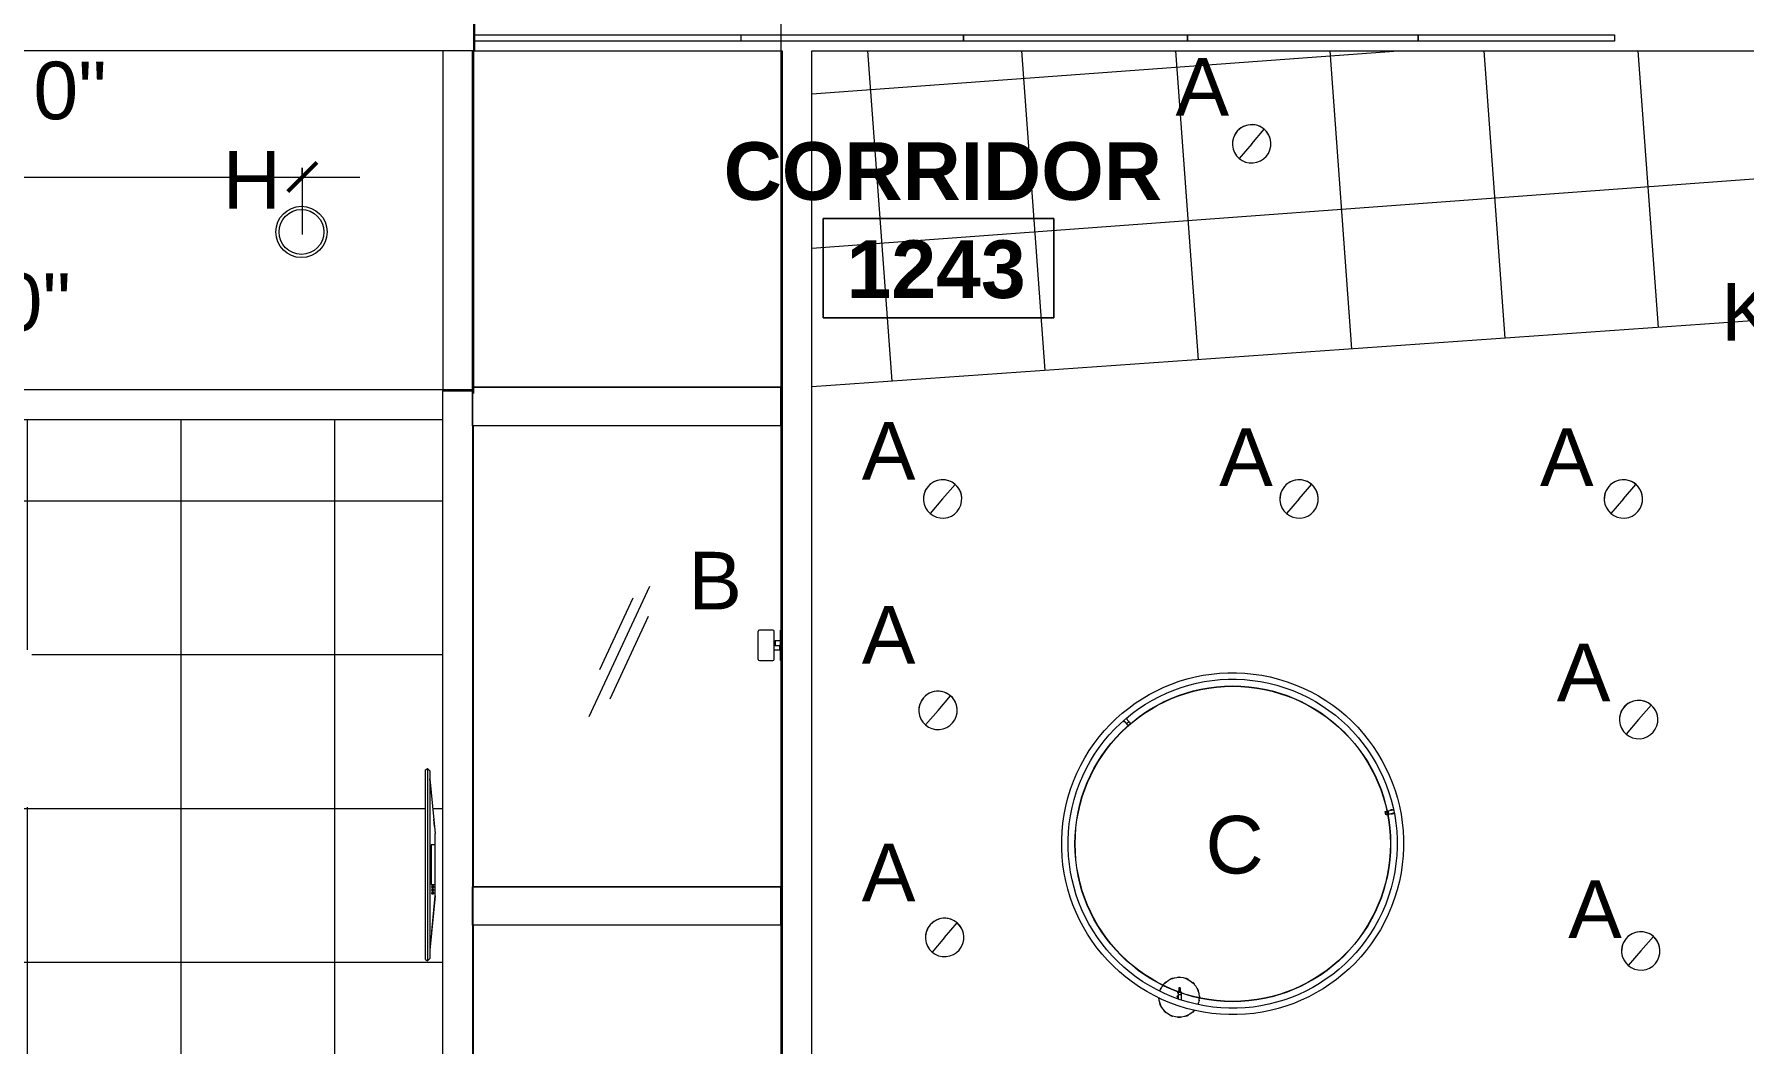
# Model space of a CAD drawing. Header units: inches. Extents: x -329 to 986, y -79 to 1436.
# Drawn here: x 196.3 to 463.2, y 763 to 920.7 of the extents above; entities that cross this region are included whole.
import ezdxf

# ---------------------------------------------------------------- set-up
doc = ezdxf.new("R2010")
doc.units = ezdxf.units.IN
doc.header["$MEASUREMENT"] = 0
for name, color, linetype, lineweight in [('A-ANNO-DIMS', 211, 'Continuous', 9), ('A-ANNO-DIMS-96', 211, 'Continuous', 9), ('A-AREA-IDEN', 2, 'Continuous', 9), ('A-CLNG', 13, 'Continuous', 13), ('A-CLNG-PATT', 13, 'Continuous', 13), ('A-DETL', 90, 'Continuous', 9), ('A-DETL-THIN', 151, 'Continuous', 9), ('A-GLAZ-CURT', 52, 'Continuous', 9), ('A-WALL', 113, 'Continuous', 13), ('E-LITE-EQPM', 33, 'Continuous', 9), ('E-LITE-EQPM-IDEN', 33, 'Continuous', 9), ('G-ANNO-DIMS', 111, 'Continuous', 9), ('G-IMPT', 8, 'Continuous', 9), ('Q-SPCQ', 91, 'Continuous', 9)]:
    doc.layers.add(name, color=color, linetype=linetype, lineweight=lineweight)
doc.styles.add('Arial', font='arial.ttf', dxfattribs={"height": 9})
doc.styles.add('Swis721 Lt BT', font='swissl.ttf', dxfattribs={"height": 9})
doc.styles.add('Swis721 Lt BT_B', font='', dxfattribs={"height": 9})
doc.styles.get('Swis721 Lt BT_B').set_extended_font_data('Swis721 Lt BT', bold=True)
doc.dimstyles.new('OTJ_-_3_32__Linear__1_2__Tolerance', dxfattribs={"dimscale": 12, "dimtxt": 9.497835, "dimasz": 0.375, "dimexe": 0.75, "dimexo": 0.5, "dimgap": 0.5, "dimtad": 1, "dimdec": 1, "dimrnd": 0.5, "dimzin": 3, "dimdsep": 46, "dimlunit": 4, "dimtxsty": 'Swis721 Lt BT', "dimblk1": 'OBLIQUE', "dimblk2": 'OBLIQUE', "dimsah": 1, "dimcen": 0.09, "dimdle": 0.75, "dimazin": 0, "dimtfac": 1, "dimtdec": 4, "dimtix": 1, "dimtmove": 0, "dimatfit": 3, "dimfxl": 1, "dimtvp": 1, "dimfrac": 2, "dimtolj": 1, "dimtzin": 0, "dimarcsym": 2})

# ---------------------------------------------------------------- blocks, each defined once
blk = doc.blocks.new('EUREKA LIGHTING_4800-54 CYCLE-ANTE - 272ASA30AAA_sat-8605969-Level 12  RCP')
at = {"layer": 'G-IMPT'}
for p, q in [((17.9, 28.45), (17.88, 28.42)), ((17.88, 28.42), (18.25, 28.09)), ((17.9, 28.45), (18.17, 28.76)), ((18.28, 28.12), (17.9, 28.45)), ((18.17, 28.76), (18.58, 29.23)), ((18.55, 28.44), (18.17, 28.76)), ((18.25, 28.09), (18.28, 28.12)), ((18.28, 28.12), (18.55, 28.44)), ((18.55, 28.44), (18.94, 28.88))]:
    blk.add_line(p, q, dxfattribs=at)
blk = doc.blocks.new('EUREKA LIGHTING_4800-54 CYCLE-ANTE - 272ASA30AAA_sat-8605968-Level 12  RCP')
at = {"layer": 'G-IMPT'}
for p, q in [((-22.41, 14.28), (-23.22, 14.47)), ((-22.29, 14.77), (-23.14, 14.96)), ((-22.29, 14.77), (-22.41, 14.28)), ((-22.21, 14.24), (-22.41, 14.28)), ((-22.11, 14.73), (-22.29, 14.77)), ((-22, 14.19), (-22.17, 14.23)), ((-21.89, 14.68), (-22.06, 14.71)), ((-21.89, 14.68), (-22, 14.19)), ((-22, 14.19), (-21.96, 14.18)), ((-21.96, 14.18), (-21.85, 14.67)), ((-21.85, 14.67), (-21.89, 14.68))]:
    blk.add_line(p, q, dxfattribs=at)
blk = doc.blocks.new('EUREKA LIGHTING_4800-54 CYCLE-ANTE - 272ASA30AAA_sat-8605967-Level 12  RCP')
at = {"layer": 'G-IMPT'}
for p, q in [((9.98, -13.49), (9.98, -13.53)), ((10.2, -13.49), (9.98, -13.49)), ((9.98, -13.53), (10.09, -13.53)), ((9.98, -13.66), (9.98, -13.94)), ((9.98, -13.94), (10.48, -13.94)), ((9.98, -13.94), (9.98, -14.69)), ((10.37, -13.53), (10.48, -13.53)), ((10.48, -13.53), (10.48, -13.49)), ((10.48, -13.53), (10.48, -13.94)), ((10.48, -13.94), (10.48, -14.52))]:
    blk.add_line(p, q, dxfattribs=at)
blk = doc.blocks.new('EUREKA LIGHTING_4800-54 CYCLE-ANTE - STRAIN RELIEF_CANOPY_SAT-8605966-Level 12  RCP')
at = {"layer": 'G-IMPT'}
for radius, start, end in [(0.248, 300.5485, 59.5228), (0.248, 300.8407, 59.291), (0.236, 302.1312, 57.9619)]:
    blk.add_arc((10.37, -14.24), radius, start, end, dxfattribs=at)
blk = doc.blocks.new('EUREKA LIGHTING_4800-54 CYCLE-ANTE - STRAIN RELIEF_1_SAT-8605965-Level 12  RCP')
at = {"layer": 'G-IMPT'}
for radius, start, end in [(0.354, 132.6449, 162.5511), (0.343, 132.5689, 159.8882), (0.343, 270, 317.1287), (0.354, 270, 317.0527), (0.248, 289.1946, 320.1152), (0.236, 298.2592, 319.9246), (0.248, 298.3411, 319.7872)]:
    blk.add_arc((18.79, 29.02), radius, start, end, dxfattribs=at)
blk = doc.blocks.new('EUREKA LIGHTING_4800-54 CYCLE-ANTE - STRAIN RELIEF_1_SAT-V3-Level 12  RCP')
at = {"layer": 'G-IMPT'}
for radius, start, end in [(0.354, 210, 270), (0.343, 210, 270), (0.354, 245.2277, 270), (0.354, 90, 109.279), (0.354, 90, 109.279), (0.343, 90, 106.9879), (0.354, 45.029, 90), (0.354, 65.2277, 90), (0.343, 50.3734, 90), (0.343, 270, 296.0301), (0.354, 270, 298.0199), (0.354, 270, 294.7723)]:
    blk.add_arc((-22.88, 14.63), radius, start, end, dxfattribs=at)
blk = doc.blocks.new('EUREKA LIGHTING_4800-54 CYCLE-ANTE - CANOPY CYCLE_SAT-8605962-Level 12  RCP')
at = {"layer": 'G-IMPT'}
for centre, radius, start, end in [((10.33, -14.33), 3.13, 90, 180), ((10.33, -14.33), 3.17, 153.157, 161.5029), ((10.33, -14.33), 3.15, 153.9333, 162.3257), ((10.33, -14.33), 3.15, 153.9333, 162.3257), ((10.33, -14.33), 3.16, 158.1365, 159.7384), ((10.33, -14.33), 3.16, 155.2616, 157.2033), ((10.33, -14.33), 3.17, 130.7722, 138.876), ((10.33, -14.33), 3.15, 131.4901, 138.3365), ((10.33, -14.33), 3.15, 131.4901, 138.3365), ((10.33, -14.33), 3.16, 133.791, 137.2384), ((10.33, -14.33), 3.17, 108.3451, 116.5079), ((10.33, -14.33), 3.15, 109.026, 115.9015), ((10.33, -14.33), 3.16, 110.8404, 114.2756), ((10.33, -14.33), 3.15, 109.026, 109.9132), ((10.33, -14.33), 3.17, 90, 94.062), ((10.33, -14.33), 3.16, 90, 93.4496), ((10.33, -14.33), 3.15, 90, 92.6187), ((10.33, -14.33), 3.17, 85.8561, 90), ((10.33, -14.33), 3.16, 86.5504, 90), ((10.33, -14.33), 3.15, 86.5315, 90), ((10.33, -14.33), 3.13, 38.0212, 90), ((10.33, -14.33), 3.17, 63.5331, 71.6543), ((10.33, -14.33), 3.15, 64.1187, 70.9737), ((10.33, -14.33), 3.15, 70.0868, 70.9737), ((10.33, -14.33), 3.16, 65.7244, 69.1596), ((10.33, -14.33), 3.17, 41.1375, 49.2447), ((10.33, -14.33), 3.15, 41.6701, 48.5182), ((10.33, -14.33), 3.15, 41.6701, 48.5182), ((10.33, -14.33), 3.16, 42.7616, 46.209), ((10.33, -14.33), 3.13, 18.4336, 37.0528), ((10.33, -14.33), 3.15, 18.4925, 26.0614), ((10.33, -14.33), 3.17, 18.5531, 26.8323), ((10.33, -14.33), 3.16, 22.7967, 24.7384), ((10.33, -14.33), 3.16, 20.2616, 21.8635), ((10.33, -14.33), 3.17, 176.5042, 180), ((10.33, -14.33), 3.17, 182.1194, 183.4958), ((10.33, -14.33), 3.16, 177.7616, 180), ((10.33, -14.33), 3.15, 175.3702, 180), ((10.33, -14.33), 3.15, 175.3702, 180), ((10.33, -14.33), 3.15, 182.0171, 184.6298), ((10.33, -14.33), 3.15, 182.0171, 184.6298), ((10.33, -14.33), 3.17, 188.3769, 189.6012), ((10.33, -14.33), 3.13, 181.9177, 200.0685), ((10.33, -14.33), 3.17, 198.473, 199.9309), ((10.33, -14.33), 3.15, 197.6624, 200.0007), ((10.33, -14.33), 3.13, 219.8473, 359.2384), ((10.33, -13.58), 0.203, 90, 132.9164), ((10.33, -13.58), 0.203, 70.4007, 90), ((10.33, -14.33), 0.25, 310.9582, 350.5155), ((10.33, -13.58), 0.203, 335.525, 24.475), ((10.33, -14.33), 3.15, 333.9333, 342.3257), ((10.33, -14.33), 3.15, 333.9333, 342.3257), ((10.33, -14.33), 3.17, 333.157, 341.5029), ((10.33, -14.33), 3.16, 335.2616, 337.2033), ((10.33, -14.33), 3.16, 338.1365, 339.7384), ((10.33, -14.33), 3.15, 355.3702, 359.4789), ((10.33, -14.33), 3.15, 355.3702, 359.4789), ((10.33, -14.33), 3.16, 357.7616, 359.6046), ((10.33, -14.33), 3.17, 356.5042, 359.7265), ((10.33, -14.33), 3.17, 221.1375, 229.2447), ((10.33, -14.33), 3.15, 221.6701, 228.5182), ((10.33, -14.33), 3.15, 221.6701, 228.5182), ((10.33, -14.33), 3.16, 222.7616, 226.209), ((10.33, -14.33), 3.17, 243.5331, 251.6543), ((10.33, -14.33), 3.15, 244.1187, 250.9737), ((10.33, -14.33), 3.16, 245.7244, 249.1596), ((10.33, -14.33), 3.15, 250.0868, 250.9737), ((10.33, -14.33), 3.17, 265.8561, 270), ((10.33, -14.33), 3.15, 266.5315, 270), ((10.33, -14.33), 3.16, 266.5504, 270), ((10.33, -14.33), 3.15, 270, 273.4282), ((10.33, -14.33), 3.16, 270, 273.4496), ((10.33, -14.33), 3.17, 270, 274.062), ((10.33, -14.33), 3.17, 288.3451, 296.5079), ((10.33, -14.33), 3.15, 289.026, 295.9015), ((10.33, -14.33), 3.15, 289.026, 289.9132), ((10.33, -14.33), 3.16, 290.8404, 294.2756), ((10.33, -14.33), 3.17, 310.7722, 318.876), ((10.33, -14.33), 3.15, 311.4901, 318.3365), ((10.33, -14.33), 3.15, 311.4901, 318.3365), ((10.33, -14.33), 3.16, 313.791, 317.2384)]:
    blk.add_arc(centre, radius, start, end, dxfattribs=at)
blk = doc.blocks.new('EUREKA LIGHTING_4800-54 CYCLE-ANTE - 4800-54-64W-RED-8142473-Level 12  RCP')
at = {"layer": 'E-LITE-EQPM', "flags": 128}
for points in [[(10.15, -12.91), (10.15, -12.98), (10.15, -13.04), (10.15, -13.1), (10.15, -13.14), (10.15, -13.18), (10.15, -13.22), (10.15, -13.25), (10.15, -13.26), (10.15, -13.28), (10.15, -13.28), (10.15, -13.28), (10.15, -13.28), (10.15, -13.26), (10.15, -13.25), (10.15, -13.26), (10.15, -13.27), (10.15, -13.29), (10.15, -13.32), (10.15, -13.35), (10.15, -13.39), (10.15, -13.44), (10.15, -13.49)], [(10.25, -13.14), (10.23, -13.14), (10.21, -13.15), (10.19, -13.16), (10.18, -13.17), (10.17, -13.19), (10.16, -13.2), (10.15, -13.22), (10.15, -13.24)], [(10.15, -13.28), (10.15, -13.29), (10.15, -13.31), (10.16, -13.32), (10.17, -13.34), (10.18, -13.36), (10.2, -13.37), (10.21, -13.37), (10.23, -13.38), (10.25, -13.38)], [(10.35, -13.24), (10.35, -13.24), (10.35, -13.22), (10.34, -13.2), (10.33, -13.19), (10.32, -13.17), (10.3, -13.16), (10.29, -13.15), (10.27, -13.14), (10.25, -13.14)], [(10.25, -13.38), (10.27, -13.38), (10.29, -13.38), (10.31, -13.37), (10.32, -13.35), (10.33, -13.34), (10.34, -13.32), (10.35, -13.3), (10.35, -13.28)], [(10.35, -12.91), (10.35, -12.98), (10.35, -13.04), (10.35, -13.1), (10.35, -13.14), (10.35, -13.18), (10.35, -13.22), (10.35, -13.25), (10.35, -13.26), (10.35, -13.28), (10.35, -13.28), (10.35, -13.28), (10.35, -13.28), (10.35, -13.26), (10.35, -13.25), (10.35, -13.26), (10.35, -13.27), (10.35, -13.29), (10.35, -13.32), (10.35, -13.35), (10.35, -13.39)]]:
    blk.add_lwpolyline(points, dxfattribs=at)
at = {"layer": 'E-LITE-EQPM'}
for centre, radius, start, end in [((1.97, 9.65), 26.69, 18.5568, 198.5568), ((1.97, 9.65), 25.69, 18.5568, 198.5568), ((1.95, 9.63), 24.65, 360, 180), ((1.95, 9.63), 24.61, 0, 180), ((1.97, 9.65), 26.69, 198.5568, 18.5568), ((1.97, 9.65), 25.69, 198.5568, 18.5568), ((1.95, 9.63), 24.65, 180, 360), ((1.95, 9.63), 24.61, 180, 0)]:
    blk.add_arc(centre, radius, start, end, dxfattribs=at)
for start_param, end_param in [(4.712389, 7.853982), (1.570796, 4.712389)]:
    blk.add_ellipse((10.25, -12.91), major_axis=(-0.0984, 0), ratio=0.999404, start_param=start_param, end_param=end_param, dxfattribs=at)
for name in ['EUREKA LIGHTING_4800-54 CYCLE-ANTE - 272ASA30AAA_sat-8605969-Level 12  RCP', 'EUREKA LIGHTING_4800-54 CYCLE-ANTE - STRAIN RELIEF_1_SAT-8605965-Level 12  RCP', 'EUREKA LIGHTING_4800-54 CYCLE-ANTE - 272ASA30AAA_sat-8605968-Level 12  RCP', 'EUREKA LIGHTING_4800-54 CYCLE-ANTE - STRAIN RELIEF_1_SAT-V3-Level 12  RCP', 'EUREKA LIGHTING_4800-54 CYCLE-ANTE - CANOPY CYCLE_SAT-8605962-Level 12  RCP', 'EUREKA LIGHTING_4800-54 CYCLE-ANTE - 272ASA30AAA_sat-8605967-Level 12  RCP', 'EUREKA LIGHTING_4800-54 CYCLE-ANTE - STRAIN RELIEF_CANOPY_SAT-8605966-Level 12  RCP']:
    blk.add_blockref(name, (0, 0))
blk = doc.blocks.new('Samsung_6_series_smartTV__Television__TV_13081 - 32_ ES6305U-V4-Level 12  RCP')
at = {"layer": 'Q-SPCQ'}
for p, q in [((-9.88, 5.03), (-10.08, 4.69)), ((-10.08, 4.69), (-9.73, 4.32)), ((19.92, 4.69), (-10.08, 4.69)), ((-9.88, 5.03), (19.73, 5.03)), ((19.57, 4.32), (-9.73, 4.32)), ((0.07, 3.49), (-8.45, 4.32)), ((-7.74, 4.25), (-6.64, 4.14)), ((-5.51, 4.03), (0.07, 3.49)), ((0.07, 3.49), (0.46, 3.49)), ((0.46, 3.49), (1.84, 3.49)), ((8.01, 4.12), (1.84, 4.12)), ((1.84, 4.12), (1.84, 3.49)), ((1.84, 3.49), (8.01, 3.49)), ((8.01, 3.49), (8.01, 4.12)), ((8.01, 3.49), (9.38, 3.49)), ((9.38, 3.49), (9.78, 3.49)), ((18.3, 4.32), (9.78, 3.49)), ((10.89, 3.6), (12.01, 3.71)), ((16.47, 4.14), (18.3, 4.32)), ((19.92, 4.69), (19.57, 4.32)), ((19.73, 5.03), (19.92, 4.69))]:
    blk.add_line(p, q, dxfattribs=at)
at = {"layer": 'Q-SPCQ', "flags": 128}
for points in [[(0.66, 3.89), (0.66, 3.92), (0.64, 3.96), (0.63, 3.99), (0.6, 4.01), (0.57, 4.03), (0.54, 4.04), (0.5, 4.04), (0.47, 4.04), (0.43, 4.03), (0.4, 4.01), (0.38, 3.99), (0.36, 3.96), (0.35, 3.92), (0.34, 3.89)], [(0.34, 3.89), (0.35, 3.85), (0.36, 3.82), (0.38, 3.79), (0.4, 3.76), (0.43, 3.75), (0.47, 3.73), (0.5, 3.73), (0.54, 3.73), (0.57, 3.75), (0.6, 3.76), (0.63, 3.79), (0.64, 3.82), (0.66, 3.85), (0.66, 3.89)], [(1.14, 3.89), (1.13, 3.92), (1.12, 3.96), (1.1, 3.99), (1.08, 4.01), (1.05, 4.03), (1.01, 4.04), (0.98, 4.04), (0.94, 4.04), (0.91, 4.03), (0.88, 4.01), (0.85, 3.99), (0.84, 3.96), (0.82, 3.92), (0.82, 3.89)], [(0.82, 3.89), (0.82, 3.85), (0.84, 3.82), (0.85, 3.79), (0.88, 3.76), (0.91, 3.75), (0.94, 3.73), (0.98, 3.73), (1.01, 3.73), (1.05, 3.75), (1.08, 3.76), (1.1, 3.79), (1.12, 3.82), (1.13, 3.85), (1.14, 3.89)], [(1.61, 3.89), (1.6, 3.92), (1.59, 3.96), (1.57, 3.99), (1.55, 4.01), (1.52, 4.03), (1.49, 4.04), (1.45, 4.04), (1.42, 4.04), (1.38, 4.03), (1.35, 4.01), (1.33, 3.99), (1.31, 3.96), (1.3, 3.92), (1.29, 3.89)], [(1.29, 3.89), (1.3, 3.85), (1.31, 3.82), (1.33, 3.79), (1.35, 3.76), (1.38, 3.75), (1.42, 3.73), (1.45, 3.73), (1.49, 3.73), (1.52, 3.75), (1.55, 3.76), (1.57, 3.79), (1.59, 3.82), (1.6, 3.85), (1.61, 3.89)]]:
    blk.add_lwpolyline(points, dxfattribs=at)
at = {"layer": 'Q-SPCQ'}
for centre, start, end in [((0.5, 3.89), 0, 180), ((0.5, 3.89), 180, 0), ((0.98, 3.89), 0, 180), ((0.98, 3.89), 180, 0), ((1.45, 3.89), 0, 180), ((1.45, 3.89), 180, 0)]:
    blk.add_arc(centre, 0.157, start, end, dxfattribs=at)
blk = doc.blocks.new('Ceilings 7 - Ceilings 1-8417624-Level 12  RCP')
at = {"layer": 'A-CLNG'}
for p, q in [((264.7, 865.53), (312.89, 865.53)), ((264.7, 864.99), (264.7, 865.1)), ((312.89, 865.53), (312.89, 859.53)), ((312.89, 859.53), (264.7, 859.53)), ((264.83, 781.51), (264.83, 787.51)), ((264.83, 787.51), (313.02, 787.51)), ((313.02, 787.51), (313.02, 781.51)), ((313.02, 781.51), (264.83, 781.51))]:
    blk.add_line(p, q, dxfattribs=at)
blk = doc.blocks.new('System Panel - Glazed - Offset-8647044-Level 12  RCP')
at = {"layer": 'A-GLAZ-CURT', "lineweight": 13}
for p, q in [((-20.82, 0.75), (-20.82, 1.75)), ((-20.82, 1.75), (20.82, 1.75)), ((20.82, 0.75), (-20.82, 0.75)), ((20.82, 1.75), (20.82, 0.75))]:
    blk.add_line(p, q, dxfattribs=at)
blk = doc.blocks.new('System Panel - Glazed - Offset-8647045-Level 12  RCP')
at = {"layer": 'A-GLAZ-CURT', "lineweight": 13}
for p, q in [((-15.32, 0.75), (-15.32, 1.75)), ((-15.32, 1.75), (15.32, 1.75)), ((15.32, 0.75), (-15.32, 0.75)), ((15.32, 1.75), (15.32, 0.75))]:
    blk.add_line(p, q, dxfattribs=at)
blk = doc.blocks.new('System Panel - Glazed - Offset-8646649-Level 12  RCP')
at = {"layer": 'A-GLAZ-CURT', "lineweight": 13}
for p, q in [((-18, 0.75), (-18, 1.75)), ((-18, 1.75), (18, 1.75)), ((18, 0.75), (-18, 0.75)), ((18, 1.75), (18, 0.75))]:
    blk.add_line(p, q, dxfattribs=at)
blk = doc.blocks.new('System Panel - Glazed - Offset-8642970-Level 12  RCP')
at = {"layer": 'A-GLAZ-CURT', "lineweight": 13}
for p, q in [((-17.5, 0.75), (-17.5, 1.75)), ((-17.5, 1.75), (17.5, 1.75)), ((17.5, 0.75), (-17.5, 0.75)), ((17.5, 1.75), (17.5, 0.75))]:
    blk.add_line(p, q, dxfattribs=at)
blk = doc.blocks.new('System Panel - Glazed - Offset-8647046-Level 12  RCP')
at = {"layer": 'A-GLAZ-CURT', "lineweight": 13}
for p, q in [((-17.375, 0.75), (-17.375, 1.75)), ((-17.375, 1.75), (17.375, 1.75)), ((17.375, 0.75), (-17.375, 0.75)), ((17.375, 1.75), (17.375, 0.75))]:
    blk.add_line(p, q, dxfattribs=at)
blk = doc.blocks.new('Lighting-Wall_Cooper_Eon-Lumiere-LED - Lighting-Wall_Cooper_Eon-Lumiere-LED-8565885-Level 12  RCP')
at = {"layer": 'E-LITE-EQPM'}
for p, q in [((309.33, 823.04), (309.33, 827.4)), ((311.63, 827.59), (309.52, 827.59)), ((311.83, 823.04), (311.83, 827.4)), ((311.83, 825.21), (312.66, 825.21)), ((311.98, 825.96), (311.98, 825.21)), ((311.98, 825.96), (312.83, 825.96)), ((312.66, 825.21), (312.66, 824.47)), ((312.83, 825.21), (312.66, 825.21)), ((312.83, 827.59), (313.08, 827.59)), ((312.83, 822.84), (312.83, 827.59)), ((309.52, 822.84), (311.63, 822.84)), ((312.66, 824.47), (311.83, 824.47)), ((312.83, 822.84), (313.08, 822.84))]:
    blk.add_line(p, q, dxfattribs=at)
for centre, start, end in [((309.52, 827.4), 90, 180), ((311.63, 827.4), 0, 90), ((309.52, 823.04), 180, 270), ((311.63, 823.04), 270, 0)]:
    blk.add_arc(centre, 0.193, start, end, dxfattribs=at)
blk = doc.blocks.new('L-Recessed Circular - Downlight - 6_-8601706-Level 12  RCP')
at = {"layer": 'E-LITE-EQPM'}
for q in [(-2.12, -2.12), (2.12, 2.12)]:
    blk.add_line((0, 0), q, dxfattribs=at)
for start, end in [(360, 180), (180, 360)]:
    blk.add_arc((0, 0), 3, start, end, dxfattribs=at)
blk = doc.blocks.new('L-PENDANT_FOCAL POINT 3_5 CYLINDER - L-PENDANT_FOCAL POINT 3_5 CYLINDER-8597710-Level 12  RCP')
at = {"layer": 'E-LITE-EQPM'}
for radius in [4, 3.5]:
    blk.add_circle((-0.125, 0), radius, dxfattribs=at)
blk = doc.blocks.new('L-Recessed Circular - Downlight - 6_-8487022-Level 12  RCP')
at = {"layer": 'E-LITE-EQPM'}
for q in [(-2.12, -2.12), (2.12, 2.12)]:
    blk.add_line((0, 0), q, dxfattribs=at)
for start, end in [(360, 180), (180, 360)]:
    blk.add_arc((0, 0), 3, start, end, dxfattribs=at)
blk = doc.blocks.new('DIMBLOCK11-Level 12  RCP')
at = {"layer": 'A-ANNO-DIMS-96', "lineweight": 50}
for p, q in [((142.14, 898.36), (144.39, 900.61)), ((238.14, 898.36), (240.39, 900.61)), ((142.14, 898.36), (139.89, 896.11)), ((238.14, 898.36), (235.89, 896.11))]:
    blk.add_line(p, q, dxfattribs=at)
at = {"layer": 'A-ANNO-DIMS-96'}
for p, q in [((142.14, 899.78), (142.14, 889.36)), ((142.14, 898.36), (142.14, 899.78)), ((238.14, 899.78), (238.14, 889.36)), ((238.14, 898.36), (238.14, 899.78)), ((133.14, 898.36), (247.14, 898.36))]:
    blk.add_line(p, q, dxfattribs=at)
at = {"layer": 'A-ANNO-DIMS-96', "color": 0, "insert": (175.59, 916.37), "char_height": 9, "width": 34.9159, "attachment_point": 1, "line_spacing_factor": 1.005062, "style": 'Swis721 Lt BT'}
blk.add_mtext('8\' - 0"', dxfattribs=at)
blk = doc.blocks.new('_Oblique')
at = {"color": 0, "linetype": 'ByBlock', "lineweight": -2}
blk.add_line((-0.5, -0.5), (0.5, 0.5), dxfattribs=at)
blk = doc.blocks.new('Room Tag - Room Name and Number-3379422-Level 12  RCP')
at = {"layer": 'A-AREA-IDEN'}
for p, q in [((-0.1881, -0.1636), (-0.1881, -0.0018)), ((-0.1881, -0.0018), (0.1869, -0.0018)), ((0.1869, -0.0018), (-0.1881, -0.0018)), ((-0.1881, -0.0018), (-0.1881, -0.1636)), ((0.1869, -0.0018), (0.1869, -0.1636)), ((0.1869, -0.1636), (0.1869, -0.0018)), ((0.1869, -0.1636), (-0.1881, -0.1636)), ((-0.1881, -0.1636), (0.1869, -0.1636))]:
    blk.add_line(p, q, dxfattribs=at)

msp = doc.modelspace()

# ---------------------------------------------------------------- hatches: boundary and pattern name
at = {"layer": 'A-CLNG-PATT'}
h = msp.add_hatch(dxfattribs=at)
h.set_pattern_fill('FP1_29', color=256, style=0, pattern_type=2)
h.set_pattern_definition([(4.205, (730.25, 989.78), (1.7598, -23.9354), []), (274.205, (730.25, 989.78), (-23.9354, -1.7598), [])])
h.paths.add_polyline_path([(956.77, 822.23), (962.64, 822.23), (962.64, 970.6), (904.08, 970.6), (904.08, 963.61), (865.33, 963.61), (865.33, 974.53), (823.33, 974.53), (823.33, 963.61), (758.7, 963.61), (758.7, 974.61), (716.7, 974.61), (716.7, 963.53), (650.64, 963.53), (650.64, 974.61), (608.64, 974.61), (608.64, 963.53), (569.89, 963.53), (569.89, 970.78), (509.89, 970.78), (509.89, 936.07), (484.4, 936.07), (484.4, 920.57), (484.65, 920.57), (484.65, 919.57), (484.4, 919.57), (484.4, 918.07), (317.7, 918.07), (317.7, 865.61), (881.13, 905.01), (886.06, 834.42), (904.08, 834.42), (904.08, 822.23), (923.19, 822.23)], flags=0)
h.paths.add_polyline_path([(921.48, 844.02), (920.7, 844.06), (919.95, 844.31), (919.3, 844.74), (918.78, 845.32), (918.43, 846.02), (918.27, 846.79), (918.31, 847.57), (918.56, 848.32), (918.99, 848.97), (919.57, 849.49), (920.27, 849.84), (921.04, 850), (921.82, 849.96), (922.57, 849.71), (923.22, 849.28), (923.74, 848.7), (924.09, 848), (924.25, 847.23), (924.21, 846.45), (923.96, 845.71), (923.53, 845.05), (922.95, 844.53), (922.25, 844.18)], flags=0)
h.paths.add_polyline_path([(918.77, 892.82), (917.99, 892.87), (917.25, 893.11), (916.59, 893.54), (916.07, 894.13), (915.72, 894.83), (915.56, 895.6), (915.61, 896.38), (915.85, 897.12), (916.28, 897.78), (916.87, 898.3), (917.57, 898.65), (918.33, 898.81), (919.11, 898.76), (919.86, 898.52), (920.51, 898.09), (921.03, 897.5), (921.39, 896.8), (921.54, 896.04), (921.5, 895.25), (921.25, 894.51), (920.82, 893.86), (920.24, 893.33), (919.54, 892.98)], flags=0)
h.paths.add_polyline_path([(386.62, 900.55), (385.84, 900.6), (385.1, 900.84), (384.44, 901.27), (383.92, 901.86), (383.57, 902.56), (383.41, 903.32), (383.46, 904.11), (383.7, 904.85), (384.13, 905.5), (384.72, 906.03), (385.42, 906.38), (386.18, 906.54), (386.97, 906.49), (387.71, 906.24), (388.36, 905.82), (388.88, 905.23), (389.24, 904.53), (389.4, 903.76), (389.35, 902.98), (389.1, 902.24), (388.67, 901.58), (388.09, 901.06), (387.39, 900.71)], flags=0)
h.paths.add_polyline_path([(482.6, 906.19), (481.81, 906.24), (481.07, 906.48), (480.42, 906.91), (479.89, 907.5), (479.54, 908.2), (479.38, 908.96), (479.43, 909.75), (479.67, 910.49), (480.1, 911.14), (480.69, 911.66), (481.39, 912.02), (482.16, 912.18), (482.94, 912.13), (483.68, 911.88), (484.34, 911.45), (484.86, 910.87), (485.21, 910.17), (485.37, 909.4), (485.32, 908.62), (485.08, 907.88), (484.65, 907.22), (484.06, 906.7), (483.36, 906.35)], flags=0)
h.paths.add_polyline_path([(551.67, 911.34), (550.89, 911.39), (550.14, 911.63), (549.49, 912.06), (548.97, 912.65), (548.61, 913.35), (548.46, 914.11), (548.5, 914.9), (548.75, 915.64), (549.18, 916.29), (549.76, 916.82), (550.46, 917.17), (551.23, 917.33), (552.01, 917.28), (552.75, 917.04), (553.41, 916.61), (553.93, 916.02), (554.28, 915.32), (554.44, 914.55), (554.39, 913.77), (554.15, 913.03), (553.72, 912.37), (553.13, 911.85), (552.43, 911.5)], flags=0)
h.paths.add_polyline_path([(625.9, 918.23), (625.12, 918.28), (624.37, 918.52), (623.72, 918.95), (623.2, 919.54), (622.85, 920.24), (622.69, 921), (622.73, 921.78), (622.98, 922.53), (623.41, 923.18), (623.99, 923.7), (624.69, 924.06), (625.46, 924.21), (626.24, 924.17), (626.99, 923.92), (627.64, 923.49), (628.16, 922.91), (628.51, 922.21), (628.67, 921.44), (628.63, 920.66), (628.38, 919.92), (627.95, 919.26), (627.37, 918.74), (626.67, 918.39)], flags=0)
h.paths.add_polyline_path([(485.4, 920.75), (485.4, 935.5), (486.4, 935.5), (486.4, 920.75)], flags=0)
h.paths.add_polyline_path([(694.28, 924.33), (693.5, 924.37), (692.75, 924.62), (692.1, 925.05), (691.58, 925.63), (691.22, 926.33), (691.07, 927.1), (691.11, 927.88), (691.36, 928.63), (691.79, 929.28), (692.37, 929.8), (693.07, 930.15), (693.84, 930.31), (694.62, 930.27), (695.36, 930.02), (696.02, 929.59), (696.54, 929.01), (696.89, 928.31), (697.05, 927.54), (697, 926.76), (696.76, 926.01), (696.33, 925.36), (695.74, 924.84), (695.04, 924.49)], flags=0)
h.paths.add_polyline_path([(768.41, 929.98), (767.62, 930.03), (766.88, 930.27), (766.23, 930.7), (765.71, 931.29), (765.35, 931.99), (765.19, 932.75), (765.24, 933.53), (765.49, 934.28), (765.92, 934.93), (766.5, 935.45), (767.2, 935.81), (767.97, 935.96), (768.75, 935.92), (769.49, 935.67), (770.15, 935.24), (770.67, 934.66), (771.02, 933.96), (771.18, 933.19), (771.13, 932.41), (770.89, 931.67), (770.46, 931.01), (769.87, 930.49), (769.17, 930.14)], flags=0)
h.paths.add_polyline_path([(845.54, 934.17), (844.76, 934.21), (844.02, 934.46), (843.36, 934.89), (842.84, 935.47), (842.49, 936.17), (842.33, 936.94), (842.37, 937.72), (842.62, 938.46), (843.05, 939.12), (843.64, 939.64), (844.33, 939.99), (845.1, 940.15), (845.88, 940.11), (846.63, 939.86), (847.28, 939.43), (847.8, 938.85), (848.15, 938.15), (848.31, 937.38), (848.27, 936.6), (848.02, 935.85), (847.59, 935.2), (847.01, 934.68), (846.31, 934.33)], flags=0)
h.paths.add_polyline_path([(935.8, 941.42), (935.02, 941.46), (934.27, 941.71), (933.62, 942.14), (933.1, 942.72), (932.74, 943.42), (932.59, 944.19), (932.63, 944.97), (932.88, 945.72), (933.31, 946.37), (933.89, 946.89), (934.59, 947.24), (935.36, 947.4), (936.14, 947.36), (936.88, 947.11), (937.54, 946.68), (938.06, 946.1), (938.41, 945.4), (938.57, 944.63), (938.52, 943.85), (938.28, 943.11), (937.85, 942.45), (937.26, 941.93), (936.56, 941.58)], flags=0)
h.paths.add_polyline_path([(741.17, 957.04), (740.38, 957.08), (739.64, 957.33), (738.99, 957.76), (738.46, 958.34), (738.11, 959.04), (737.95, 959.81), (738, 960.59), (738.24, 961.33), (738.67, 961.99), (739.26, 962.51), (739.96, 962.86), (740.73, 963.02), (741.51, 962.98), (742.25, 962.73), (742.91, 962.3), (743.43, 961.71), (743.78, 961.02), (743.94, 960.25), (743.89, 959.47), (743.65, 958.72), (743.22, 958.07), (742.63, 957.55), (741.93, 957.2)], flags=0)
h.paths.add_polyline_path([(527.57, 960.97), (526.79, 961.02), (526.04, 961.27), (525.39, 961.7), (524.87, 962.28), (524.51, 962.98), (524.36, 963.75), (524.4, 964.53), (524.65, 965.27), (525.08, 965.93), (525.66, 966.45), (526.36, 966.8), (527.13, 966.96), (527.91, 966.91), (528.65, 966.67), (529.31, 966.24), (529.83, 965.65), (530.18, 964.95), (530.34, 964.19), (530.29, 963.4), (530.05, 962.66), (529.62, 962.01), (529.03, 961.49), (528.33, 961.13)], flags=0)
h.paths.add_polyline_path([(839.87, 961.34), (839.09, 961.39), (838.35, 961.63), (837.69, 962.06), (837.17, 962.65), (836.82, 963.35), (836.66, 964.11), (836.7, 964.9), (836.95, 965.64), (837.38, 966.29), (837.96, 966.82), (838.66, 967.17), (839.43, 967.33), (840.21, 967.28), (840.96, 967.04), (841.61, 966.61), (842.13, 966.02), (842.48, 965.32), (842.64, 964.55), (842.6, 963.77), (842.35, 963.03), (841.92, 962.37), (841.34, 961.85), (840.64, 961.5)], flags=0)
h.paths.add_polyline_path([(623.54, 963.15), (622.76, 963.2), (622.02, 963.44), (621.36, 963.87), (620.84, 964.46), (620.49, 965.16), (620.33, 965.92), (620.37, 966.7), (620.62, 967.45), (621.05, 968.1), (621.63, 968.62), (622.33, 968.98), (623.1, 969.13), (623.88, 969.09), (624.63, 968.84), (625.28, 968.41), (625.8, 967.83), (626.15, 967.13), (626.31, 966.36), (626.27, 965.58), (626.02, 964.84), (625.59, 964.18), (625.01, 963.66), (624.31, 963.31)], flags=0)
h = msp.add_hatch(dxfattribs=at)
h.set_pattern_fill('FP1_24', color=256, style=0, pattern_type=2)
h.set_pattern_definition([(0, (147.234, 679.76), (0, -24), []), (270, (147.234, 679.76), (-24, -1e-15), [])])
h.paths.add_polyline_path([(-8.3, 480.18), (260.08, 480.18), (260.08, 697.53), (246.39, 697.53), (246.39, 715.53), (260.08, 715.53), (260.08, 860.47), (-8.3, 860.47), (-8.3, 535.48)], flags=0)
h.paths.add_polyline_path([(171.03, 511.62), (171.03, 536.18), (195.65, 536.18), (195.65, 511.62)], flags=0)
h.paths.add_polyline_path([(74.7, 511.62), (50.08, 511.62), (50.08, 536.18), (74.7, 536.18), (74.7, 535.48)], flags=0)
h.paths.add_polyline_path([(258.27, 550.45), (258.47, 550.22), (258.38, 550.16), (258.34, 550.19), (258.33, 550.22)], flags=0)
h.paths.add_polyline_path([(258.35, 549.12), (258.38, 549.02), (258.47, 548.96), (258.47, 548.99), (258.35, 549.11)], flags=0)
h.paths.add_polyline_path([(258.9, 550.45), (258.66, 550.1), (258.6, 550.19), (258.35, 550.38), (258.27, 550.45), (258.35, 549.91), (258.36, 549.13), (258.5, 549.27), (258.64, 549.1), (258.57, 548.97), (258.89, 549.08), (258.66, 549.63), (258.7, 550.1), (258.76, 550.22)], flags=0)
h.paths.add_polyline_path([(257.7, 538.54), (257.36, 538.73), (257.4, 568.36), (257.7, 568.53), (258.07, 568.18), (258.07, 566.9), (258.9, 558), (258.9, 548.66), (258.07, 540.15), (258.03, 538.85)], flags=0)
h.paths.add_polyline_path([(258.64, 549.05), (258.66, 549.15), (258.79, 549.06), (258.65, 549.05)], flags=0)
h.paths.add_polyline_path([(258.66, 549.59), (258.5, 549.43), (258.36, 549.61), (258.5, 549.75), (258.66, 549.59)], flags=0)
h.paths.add_polyline_path([(258.9, 549.07), (258.64, 549.18), (258.68, 549.56), (258.89, 549.08)], flags=0)
h.paths.add_polyline_path([(258.5, 549.91), (258.36, 550.08), (258.51, 550.22), (258.66, 550.06)], flags=0)
h.paths.add_polyline_path([(195.65, 607.93), (171.03, 607.93), (171.03, 632.5), (195.65, 632.5), (195.65, 614.6)], flags=0)
h.paths.add_polyline_path([(74.7, 607.93), (50.08, 607.93), (50.08, 632.5), (74.7, 632.5)], flags=0)
h.paths.add_polyline_path([(24.39, 697.53), (6.39, 697.53), (6.39, 715.53), (24.39, 715.53)], flags=0)
h.paths.add_polyline_path([(195.65, 703.75), (171.03, 703.75), (171.03, 728.31), (195.65, 728.31), (195.65, 720.09)], flags=0)
h.paths.add_polyline_path([(50.08, 703.75), (50.08, 728.31), (74.7, 728.31), (74.7, 703.75)], flags=0)
h.paths.add_polyline_path([(258.27, 787.9), (258.47, 787.67), (258.38, 787.61), (258.34, 787.64), (258.33, 787.67)], flags=0)
h.paths.add_polyline_path([(258.35, 786.57), (258.38, 786.47), (258.47, 786.41), (258.47, 786.44), (258.35, 786.56)], flags=0)
h.paths.add_polyline_path([(258.9, 787.9), (258.66, 787.55), (258.6, 787.64), (258.35, 787.83), (258.27, 787.9), (258.35, 787.36), (258.36, 786.58), (258.5, 786.72), (258.64, 786.55), (258.57, 786.43), (258.89, 786.53), (258.66, 787.08), (258.7, 787.55), (258.76, 787.67)], flags=0)
h.paths.add_polyline_path([(257.7, 775.99), (257.36, 776.18), (257.4, 805.81), (257.7, 805.98), (258.07, 805.63), (258.07, 804.35), (258.9, 795.45), (258.89, 786.02), (258.07, 777.6), (258.03, 776.3)], flags=0)
h.paths.add_polyline_path([(258.64, 786.5), (258.66, 786.6), (258.79, 786.51), (258.65, 786.5)], flags=0)
h.paths.add_polyline_path([(258.66, 787.04), (258.5, 786.89), (258.36, 787.06), (258.5, 787.2), (258.66, 787.05)], flags=0)
h.paths.add_polyline_path([(258.9, 786.52), (258.64, 786.64), (258.68, 787.01), (258.89, 786.53)], flags=0)
h.paths.add_polyline_path([(258.5, 787.36), (258.36, 787.53), (258.51, 787.67), (258.66, 787.51)], flags=0)
h.paths.add_polyline_path([(195.91, 799.97), (171.29, 799.97), (171.29, 824.54), (195.91, 824.54)], flags=0)
h.paths.add_polyline_path([(74.97, 799.97), (50.34, 799.97), (50.34, 824.54), (74.97, 824.54)], flags=0)

# ---------------------------------------------------------------- linework, layer by layer
at = {"layer": 'A-CLNG'}
for p, q in [((264.89, 865.53), (264.89, 918.07)), ((312.89, 918.07), (312.89, 865.53)), ((317.7, 918.07), (484.4, 918.07)), ((317.7, 475.43), (317.7, 918.07)), ((881.13, 905.01), (317.7, 865.61)), ((-8.3, 860.47), (260.08, 860.47)), ((264.89, 787.51), (264.89, 859.53)), ((312.89, 859.53), (312.89, 787.51)), ((264.89, 709.46), (264.89, 781.51)), ((312.89, 781.51), (312.89, 709.46))]:
    msp.add_line(p, q, dxfattribs=at)
for centre, start, end in [((386.4, 903.54), 4.2046, 184.2046), ((386.4, 903.54), 184.2046, 4.2046), ((338.13, 848.09), 4.2046, 184.2046), ((393.8, 848.09), 4.2046, 184.2046), ((444.45, 848.09), 4.2046, 184.2046), ((338.13, 848.09), 184.2046, 4.2046), ((393.8, 848.09), 184.2046, 4.2046), ((444.45, 848.09), 184.2046, 4.2046), ((337.42, 815.07), 4.2046, 184.2046), ((337.42, 815.07), 184.2046, 4.2046), ((446.82, 813.64), 4.2046, 184.2046), ((446.82, 813.64), 184.2046, 4.2046), ((338.45, 779.61), 4.2046, 184.2046), ((338.45, 779.61), 184.2046, 4.2046), ((447.16, 777.51), 4.2046, 184.2046), ((447.16, 777.51), 184.2046, 4.2046)]:
    msp.add_arc(centre, 3, start, end, dxfattribs=at)
at = {"layer": 'A-DETL'}
for p, q in [((292.38, 834.44), (282.87, 814.05)), ((289.78, 832.62), (284.55, 821.41)), ((292.17, 829.75), (286.15, 816.84))]:
    msp.add_line(p, q, dxfattribs=at)
at = {"layer": 'A-DETL-THIN'}
for p, q in [((264.89, 1047.03), (264.89, 864.53)), ((312.89, 1047.03), (312.89, 475.62)), ((312.89, 865.53), (264.7, 865.53)), ((264.7, 859.53), (264.7, 865.53)), ((312.89, 859.53), (312.89, 865.53)), ((312.89, 859.53), (264.7, 859.53)), ((312.89, 787.53), (264.7, 787.53)), ((264.7, 781.53), (264.7, 787.53)), ((312.89, 781.53), (312.89, 787.53)), ((312.89, 781.53), (264.7, 781.53))]:
    msp.add_line(p, q, dxfattribs=at)
at = {"layer": 'A-WALL'}
for p, q in [((265.02, 956.1), (265.02, 918.07)), ((265.02, 918.07), (192.95, 918.07)), ((260.08, 715.53), (260.08, 864.99)), ((260.08, 864.99), (264.7, 864.99)), ((264.7, 864.99), (264.7, 457.53))]:
    msp.add_line(p, q, dxfattribs=at)
at = {"layer": 'A-WALL', "lineweight": 9}
for p, q in [((260.08, 918.07), (260.08, 864.99)), ((264.7, 865.1), (264.7, 918.07)), ((265.02, 918.07), (313.08, 918.07)), ((313.08, 918.07), (313.08, 480.18)), ((264.7, 865.1), (-12.92, 865.1))]:
    msp.add_line(p, q, dxfattribs=at)

# ---------------------------------------------------------------- block references
at = {"layer": 'A-AREA-IDEN', "xscale": 95.99999999999994, "yscale": 95.99999999999994, "zscale": 95.99999999999994}
msp.add_blockref('Room Tag - Room Name and Number-3379422-Level 12  RCP', (337.55, 892.07), dxfattribs=at)
at = {"layer": 'A-CLNG'}
msp.add_blockref('Ceilings 7 - Ceilings 1-8417624-Level 12  RCP', (0, 0), dxfattribs=at)
at = {"layer": 'A-GLAZ-CURT'}
for name, p in [('System Panel - Glazed - Offset-8647044-Level 12  RCP', (285.83, 918.82)), ('System Panel - Glazed - Offset-8647046-Level 12  RCP', (324.03, 918.82)), ('System Panel - Glazed - Offset-8642970-Level 12  RCP', (358.9, 918.82)), ('System Panel - Glazed - Offset-8646649-Level 12  RCP', (394.4, 918.82)), ('System Panel - Glazed - Offset-8647045-Level 12  RCP', (427.72, 918.82))]:
    msp.add_blockref(name, p, dxfattribs=at)
at = {"layer": 'E-LITE-EQPM', "rotation": 4.204595714131881}
for name, p in [('L-Recessed Circular - Downlight - 6_-8487022-Level 12  RCP', (386.4, 903.54)), ('L-Recessed Circular - Downlight - 6_-8601706-Level 12  RCP', (338.13, 848.09)), ('L-Recessed Circular - Downlight - 6_-8601706-Level 12  RCP', (393.8, 848.09)), ('L-Recessed Circular - Downlight - 6_-8601706-Level 12  RCP', (444.45, 848.09)), ('L-Recessed Circular - Downlight - 6_-8601706-Level 12  RCP', (337.42, 815.07)), ('L-Recessed Circular - Downlight - 6_-8601706-Level 12  RCP', (446.82, 813.64)), ('L-Recessed Circular - Downlight - 6_-8601706-Level 12  RCP', (338.45, 779.61)), ('L-Recessed Circular - Downlight - 6_-8601706-Level 12  RCP', (447.16, 777.51))]:
    msp.add_blockref(name, p, dxfattribs=at)
at = {"layer": 'E-LITE-EQPM'}
for name, p in [('L-PENDANT_FOCAL POINT 3_5 CYLINDER - L-PENDANT_FOCAL POINT 3_5 CYLINDER-8597710-Level 12  RCP', (238.14, 889.78)), ('Lighting-Wall_Cooper_Eon-Lumiere-LED - Lighting-Wall_Cooper_Eon-Lumiere-LED-8565885-Level 12  RCP', (0, 0))]:
    msp.add_blockref(name, p, dxfattribs=at)
at = {"layer": 'E-LITE-EQPM', "extrusion": (0, 0, -1)}
msp.add_blockref('EUREKA LIGHTING_4800-54 CYCLE-ANTE - 4800-54-64W-RED-8142473-Level 12  RCP', (-385.39, 784.6), dxfattribs=at)
at = {"layer": 'Q-SPCQ', "rotation": 89.99999999999991}
msp.add_blockref('Samsung_6_series_smartTV__Television__TV_13081 - 32_ ES6305U-V4-Level 12  RCP', (262.39, 786.06), dxfattribs=at)

# ---------------------------------------------------------------- texts
at = {"layer": 'A-AREA-IDEN', "char_height": 9, "attachment_point": 1, "style": 'Swis721 Lt BT_B'}
for s, insert, width in [('CORRIDOR', (303.94, 903.79), 81.204), ('1243', (323.14, 888.47), 33.936)]:
    msp.add_mtext(s, dxfattribs=dict(at, insert=insert, width=width))
at = {"layer": 'E-LITE-EQPM-IDEN', "char_height": 9, "attachment_point": 1, "style": 'Arial'}
for s, insert, width in [('A', (374.5, 916.92), 10.302), ('H', (225.74, 902.41), 11.211), ('K', (459.69, 881.82), 10.302), ('A', (325.51, 860.09), 10.302), ('A', (381.32, 859.09), 10.302), ('A', (431.41, 859.09), 10.302), ('B', (298.42, 839.83), 10.302), ('A', (325.51, 831.36), 10.302), ('A', (434.04, 825.5), 10.302), ('C', (379.19, 798.6), 11.211), ('A', (325.51, 794.27), 10.302), ('A', (435.82, 788.51), 10.302)]:
    msp.add_mtext(s, dxfattribs=dict(at, insert=insert, width=width))
at = {"layer": 'G-ANNO-DIMS', "insert": (170.01, 883.33), "char_height": 9, "width": 38.2347, "attachment_point": 1, "line_spacing_factor": 0.941778, "style": 'Arial', "bg_fill": 3, "box_fill_scale": 1.25, "bg_fill_color": 256, "bg_fill_true_color": 13158600, "bg_fill_transparency": 0}
msp.add_mtext('9\' - 0"', dxfattribs=at)

# ---------------------------------------------------------------- dimensions: what is measured, and where the dimension line sits
at = {"layer": 'A-ANNO-DIMS'}
dim = msp.add_linear_dim(base=(238.14, 898.36), p1=(142.14, 893.78), p2=(238.14, 893.78), dimstyle='OTJ_-_3_32__Linear__1_2__Tolerance', override={"dimpost": '<>', "dimfxl": 96}, dxfattribs=at)
dim.commit()
dim.dimension.update_dxf_attribs({"geometry": 'DIMBLOCK11-Level 12  RCP', "text_midpoint": (190.14, 908.98)})

doc.saveas('drawing.dxf')
